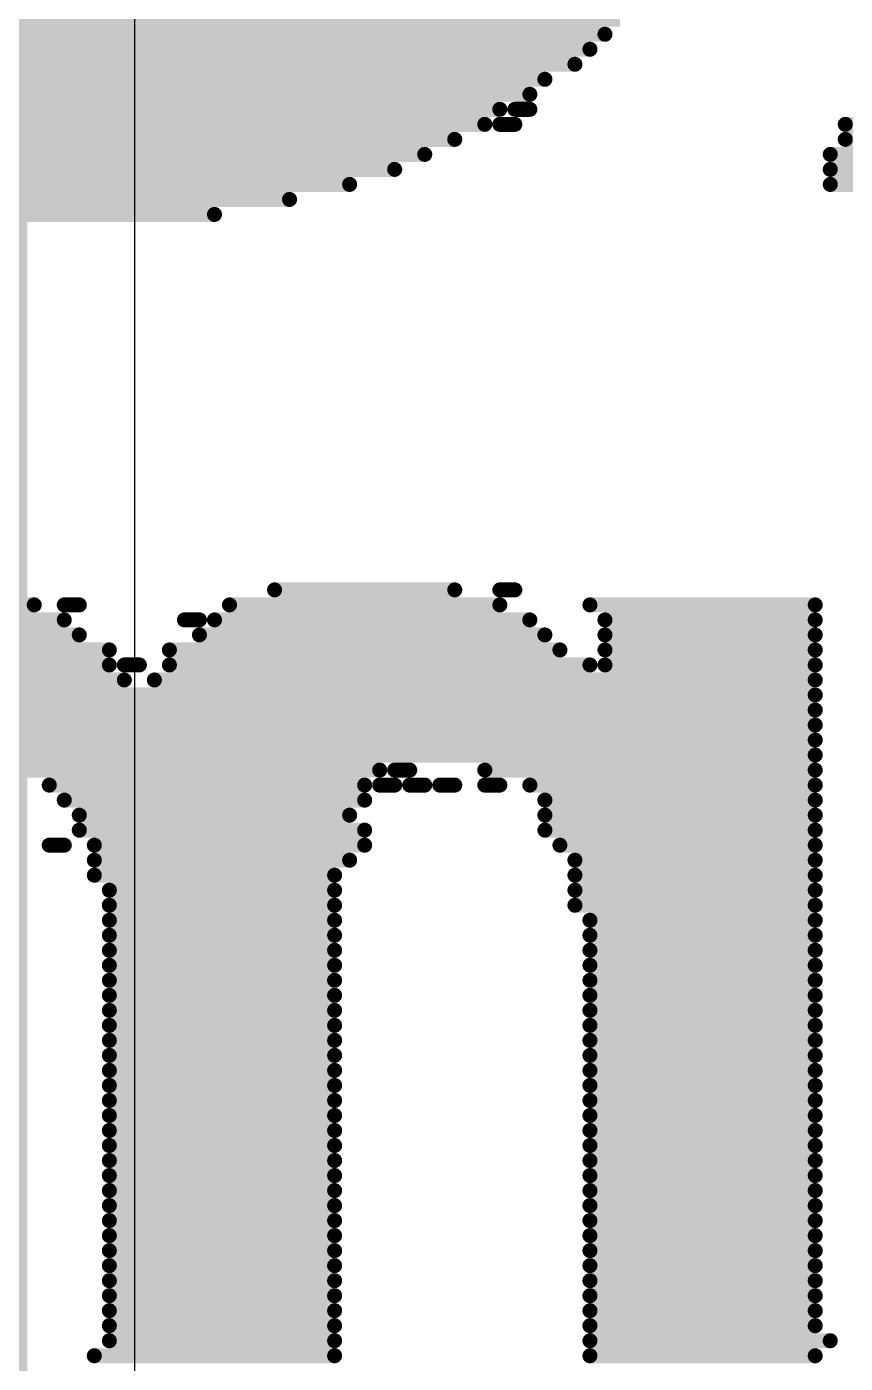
# Model space of a CAD drawing. Header units: inches. Extents: x -5 to 433, y -20 to 71.
# Drawn here: x 13.969 to 15.353, y 50.057 to 52.318 of the extents above; entities that cross this region are included whole.
import ezdxf

# ---------------------------------------------------------------- set-up
doc = ezdxf.new("R2010")
doc.units = ezdxf.units.IN
doc.layers.add('Bottom Overlay', color=54, linetype='Continuous')
doc.layers.add('Top Layer', color=1, linetype='Continuous')

msp = doc.modelspace()

# ---------------------------------------------------------------- hatches: boundary and pattern name
at = {"layer": 'Top Layer'}
msp.add_hatch(color=1, dxfattribs=at).paths.add_polyline_path([(8.89, -10.9982), (13.97, -10.9982), (13.97, 57.1754), (8.89, 57.1754)])

# ---------------------------------------------------------------- linework, layer by layer
at = {"layer": 'Bottom Overlay'}
for points in [[(13.0162, 52.3304, 0.0254, 0.0254, 0), (14.972, 52.3304, 0.0254, 0.0254, 0)], [(13.0416, 52.305, 0.0254, 0.0254, 0), (14.9466, 52.305, 0.0254, 0.0254, 0)], [(13.067, 52.2796, 0.0254, 0.0254, 0), (14.9212, 52.2796, 0.0254, 0.0254, 0)], [(13.0924, 52.2542, 0.0254, 0.0254, 0), (14.8958, 52.2542, 0.0254, 0.0254, 0)], [(13.1178, 52.2288, 0.0254, 0.0254, 0), (14.845, 52.2288, 0.0254, 0.0254, 0)], [(13.1432, 52.2034, 0.0254, 0.0254, 0), (14.8196, 52.2034, 0.0254, 0.0254, 0)], [(13.194, 52.178, 0.0254, 0.0254, 0), (14.7688, 52.178, 0.0254, 0.0254, 0)], [(14.7942, 52.178, 0.0254, 0.0254, 0), (14.8196, 52.178, 0.0254, 0.0254, 0)], [(13.2448, 52.1526, 0.0254, 0.0254, 0), (14.7434, 52.1526, 0.0254, 0.0254, 0)], [(14.7688, 52.1526, 0.0254, 0.0254, 0), (14.7942, 52.1526, 0.0254, 0.0254, 0)], [(15.353, 52.1526, 0.0254, 0.0254, 0), (16.496, 52.1526, 0.0254, 0.0254, 0)], [(13.2956, 52.1272, 0.0254, 0.0254, 0), (14.6926, 52.1272, 0.0254, 0.0254, 0)], [(15.353, 52.1272, 0.0254, 0.0254, 0), (16.5214, 52.1272, 0.0254, 0.0254, 0)], [(13.3464, 52.1018, 0.0254, 0.0254, 0), (14.6418, 52.1018, 0.0254, 0.0254, 0)], [(15.3276, 52.1018, 0.0254, 0.0254, 0), (16.4706, 52.1018, 0.0254, 0.0254, 0)], [(13.3972, 52.0764, 0.0254, 0.0254, 0), (14.591, 52.0764, 0.0254, 0.0254, 0)], [(15.3276, 52.0764, 0.0254, 0.0254, 0), (16.4706, 52.0764, 0.0254, 0.0254, 0)], [(13.4734, 52.051, 0.0254, 0.0254, 0), (14.5148, 52.051, 0.0254, 0.0254, 0)], [(15.3276, 52.051, 0.0254, 0.0254, 0), (16.4452, 52.051, 0.0254, 0.0254, 0)], [(13.5496, 52.0256, 0.0254, 0.0254, 0), (14.4132, 52.0256, 0.0254, 0.0254, 0)], [(13.6766, 52.0002, 0.0254, 0.0254, 0), (14.2862, 52.0002, 0.0254, 0.0254, 0)], [(14.3878, 51.3652, 0.0254, 0.0254, 0), (14.6926, 51.3652, 0.0254, 0.0254, 0)], [(14.7688, 51.3652, 0.0254, 0.0254, 0), (14.7942, 51.3652, 0.0254, 0.0254, 0)], [(13.5242, 51.3398, 0.0254, 0.0254, 0), (13.9814, 51.3398, 0.0254, 0.0254, 0)], [(14.0322, 51.3398, 0.0254, 0.0254, 0), (14.0576, 51.3398, 0.0254, 0.0254, 0)], [(14.3116, 51.3398, 0.0254, 0.0254, 0), (14.7688, 51.3398, 0.0254, 0.0254, 0)], [(14.9212, 51.3398, 0.0254, 0.0254, 0), (15.3022, 51.3398, 0.0254, 0.0254, 0)], [(13.4734, 51.3144, 0.0254, 0.0254, 0), (14.0322, 51.3144, 0.0254, 0.0254, 0)], [(14.2354, 51.3144, 0.0254, 0.0254, 0), (14.2608, 51.3144, 0.0254, 0.0254, 0)], [(14.2862, 51.3144, 0.0254, 0.0254, 0), (14.8196, 51.3144, 0.0254, 0.0254, 0)], [(14.9466, 51.3144, 0.0254, 0.0254, 0), (15.3022, 51.3144, 0.0254, 0.0254, 0)], [(13.448, 51.289, 0.0254, 0.0254, 0), (14.0576, 51.289, 0.0254, 0.0254, 0)], [(14.2608, 51.289, 0.0254, 0.0254, 0), (14.845, 51.289, 0.0254, 0.0254, 0)], [(14.9466, 51.289, 0.0254, 0.0254, 0), (15.3022, 51.289, 0.0254, 0.0254, 0)], [(13.4226, 51.2636, 0.0254, 0.0254, 0), (14.1084, 51.2636, 0.0254, 0.0254, 0)], [(14.21, 51.2636, 0.0254, 0.0254, 0), (14.8704, 51.2636, 0.0254, 0.0254, 0)], [(14.9466, 51.2636, 0.0254, 0.0254, 0), (15.3022, 51.2636, 0.0254, 0.0254, 0)], [(13.3718, 51.2382, 0.0254, 0.0254, 0), (14.1084, 51.2382, 0.0254, 0.0254, 0)], [(14.1338, 51.2382, 0.0254, 0.0254, 0), (14.1592, 51.2382, 0.0254, 0.0254, 0)], [(14.21, 51.2382, 0.0254, 0.0254, 0), (14.9212, 51.2382, 0.0254, 0.0254, 0)], [(14.9466, 51.2382, 0.0254, 0.0254, 0), (15.3022, 51.2382, 0.0254, 0.0254, 0)], [(13.3718, 51.2128, 0.0254, 0.0254, 0), (14.1338, 51.2128, 0.0254, 0.0254, 0)], [(14.1846, 51.2128, 0.0254, 0.0254, 0), (15.3022, 51.2128, 0.0254, 0.0254, 0)], [(13.3464, 51.1874, 0.0254, 0.0254, 0), (15.3022, 51.1874, 0.0254, 0.0254, 0)], [(13.3464, 51.162, 0.0254, 0.0254, 0), (15.3022, 51.162, 0.0254, 0.0254, 0)], [(13.3464, 51.1366, 0.0254, 0.0254, 0), (15.3022, 51.1366, 0.0254, 0.0254, 0)], [(13.321, 51.1112, 0.0254, 0.0254, 0), (15.3022, 51.1112, 0.0254, 0.0254, 0)], [(13.321, 51.0858, 0.0254, 0.0254, 0), (15.3022, 51.0858, 0.0254, 0.0254, 0)], [(13.956, 51.0604, 0.0254, 0.0254, 0), (14.5656, 51.0604, 0.0254, 0.0254, 0)], [(14.591, 51.0604, 0.0254, 0.0254, 0), (14.6164, 51.0604, 0.0254, 0.0254, 0)], [(14.7434, 51.0604, 0.0254, 0.0254, 0), (15.3022, 51.0604, 0.0254, 0.0254, 0)], [(14.0068, 51.035, 0.0254, 0.0254, 0), (14.5402, 51.035, 0.0254, 0.0254, 0)], [(14.5656, 51.035, 0.0254, 0.0254, 0), (14.591, 51.035, 0.0254, 0.0254, 0)], [(14.6164, 51.035, 0.0254, 0.0254, 0), (14.6418, 51.035, 0.0254, 0.0254, 0)], [(14.6672, 51.035, 0.0254, 0.0254, 0), (14.6926, 51.035, 0.0254, 0.0254, 0)], [(14.7434, 51.035, 0.0254, 0.0254, 0), (14.7688, 51.035, 0.0254, 0.0254, 0)], [(14.8196, 51.035, 0.0254, 0.0254, 0), (15.3022, 51.035, 0.0254, 0.0254, 0)], [(14.0322, 51.0096, 0.0254, 0.0254, 0), (14.5402, 51.0096, 0.0254, 0.0254, 0)], [(14.845, 51.0096, 0.0254, 0.0254, 0), (15.3022, 51.0096, 0.0254, 0.0254, 0)], [(14.0576, 50.9842, 0.0254, 0.0254, 0), (14.5148, 50.9842, 0.0254, 0.0254, 0)], [(14.845, 50.9842, 0.0254, 0.0254, 0), (15.3022, 50.9842, 0.0254, 0.0254, 0)], [(14.0576, 50.9588, 0.0254, 0.0254, 0), (14.5402, 50.9588, 0.0254, 0.0254, 0)], [(14.845, 50.9588, 0.0254, 0.0254, 0), (15.3022, 50.9588, 0.0254, 0.0254, 0)], [(14.0068, 50.9334, 0.0254, 0.0254, 0), (14.0322, 50.9334, 0.0254, 0.0254, 0)], [(14.083, 50.9334, 0.0254, 0.0254, 0), (14.5402, 50.9334, 0.0254, 0.0254, 0)], [(14.8704, 50.9334, 0.0254, 0.0254, 0), (15.3022, 50.9334, 0.0254, 0.0254, 0)], [(14.083, 50.908, 0.0254, 0.0254, 0), (14.5148, 50.908, 0.0254, 0.0254, 0)], [(14.8958, 50.908, 0.0254, 0.0254, 0), (15.3022, 50.908, 0.0254, 0.0254, 0)], [(14.083, 50.8826, 0.0254, 0.0254, 0), (14.4894, 50.8826, 0.0254, 0.0254, 0)], [(14.8958, 50.8826, 0.0254, 0.0254, 0), (15.3022, 50.8826, 0.0254, 0.0254, 0)], [(14.1084, 50.8572, 0.0254, 0.0254, 0), (14.4894, 50.8572, 0.0254, 0.0254, 0)], [(14.8958, 50.8572, 0.0254, 0.0254, 0), (15.3022, 50.8572, 0.0254, 0.0254, 0)], [(14.1084, 50.8318, 0.0254, 0.0254, 0), (14.4894, 50.8318, 0.0254, 0.0254, 0)], [(14.8958, 50.8318, 0.0254, 0.0254, 0), (15.3022, 50.8318, 0.0254, 0.0254, 0)], [(14.1084, 50.8064, 0.0254, 0.0254, 0), (14.4894, 50.8064, 0.0254, 0.0254, 0)], [(14.9212, 50.8064, 0.0254, 0.0254, 0), (15.3022, 50.8064, 0.0254, 0.0254, 0)], [(14.1084, 50.781, 0.0254, 0.0254, 0), (14.4894, 50.781, 0.0254, 0.0254, 0)], [(14.9212, 50.781, 0.0254, 0.0254, 0), (15.3022, 50.781, 0.0254, 0.0254, 0)], [(14.1084, 50.7556, 0.0254, 0.0254, 0), (14.4894, 50.7556, 0.0254, 0.0254, 0)], [(14.9212, 50.7556, 0.0254, 0.0254, 0), (15.3022, 50.7556, 0.0254, 0.0254, 0)], [(14.1084, 50.7302, 0.0254, 0.0254, 0), (14.4894, 50.7302, 0.0254, 0.0254, 0)], [(14.9212, 50.7302, 0.0254, 0.0254, 0), (15.3022, 50.7302, 0.0254, 0.0254, 0)], [(14.1084, 50.7048, 0.0254, 0.0254, 0), (14.4894, 50.7048, 0.0254, 0.0254, 0)], [(14.9212, 50.7048, 0.0254, 0.0254, 0), (15.3022, 50.7048, 0.0254, 0.0254, 0)], [(14.1084, 50.6794, 0.0254, 0.0254, 0), (14.4894, 50.6794, 0.0254, 0.0254, 0)], [(14.9212, 50.6794, 0.0254, 0.0254, 0), (15.3022, 50.6794, 0.0254, 0.0254, 0)], [(14.1084, 50.654, 0.0254, 0.0254, 0), (14.4894, 50.654, 0.0254, 0.0254, 0)], [(14.9212, 50.654, 0.0254, 0.0254, 0), (15.3022, 50.654, 0.0254, 0.0254, 0)], [(14.1084, 50.6286, 0.0254, 0.0254, 0), (14.4894, 50.6286, 0.0254, 0.0254, 0)], [(14.9212, 50.6286, 0.0254, 0.0254, 0), (15.3022, 50.6286, 0.0254, 0.0254, 0)], [(14.1084, 50.6032, 0.0254, 0.0254, 0), (14.4894, 50.6032, 0.0254, 0.0254, 0)], [(14.9212, 50.6032, 0.0254, 0.0254, 0), (15.3022, 50.6032, 0.0254, 0.0254, 0)], [(14.1084, 50.5778, 0.0254, 0.0254, 0), (14.4894, 50.5778, 0.0254, 0.0254, 0)], [(14.9212, 50.5778, 0.0254, 0.0254, 0), (15.3022, 50.5778, 0.0254, 0.0254, 0)], [(14.1084, 50.5524, 0.0254, 0.0254, 0), (14.4894, 50.5524, 0.0254, 0.0254, 0)], [(14.9212, 50.5524, 0.0254, 0.0254, 0), (15.3022, 50.5524, 0.0254, 0.0254, 0)], [(14.1084, 50.527, 0.0254, 0.0254, 0), (14.4894, 50.527, 0.0254, 0.0254, 0)], [(14.9212, 50.527, 0.0254, 0.0254, 0), (15.3022, 50.527, 0.0254, 0.0254, 0)], [(14.1084, 50.5016, 0.0254, 0.0254, 0), (14.4894, 50.5016, 0.0254, 0.0254, 0)], [(14.9212, 50.5016, 0.0254, 0.0254, 0), (15.3022, 50.5016, 0.0254, 0.0254, 0)], [(14.1084, 50.4762, 0.0254, 0.0254, 0), (14.4894, 50.4762, 0.0254, 0.0254, 0)], [(14.9212, 50.4762, 0.0254, 0.0254, 0), (15.3022, 50.4762, 0.0254, 0.0254, 0)], [(14.1084, 50.4508, 0.0254, 0.0254, 0), (14.4894, 50.4508, 0.0254, 0.0254, 0)], [(14.9212, 50.4508, 0.0254, 0.0254, 0), (15.3022, 50.4508, 0.0254, 0.0254, 0)], [(14.1084, 50.4254, 0.0254, 0.0254, 0), (14.4894, 50.4254, 0.0254, 0.0254, 0)], [(14.9212, 50.4254, 0.0254, 0.0254, 0), (15.3022, 50.4254, 0.0254, 0.0254, 0)], [(14.1084, 50.4, 0.0254, 0.0254, 0), (14.4894, 50.4, 0.0254, 0.0254, 0)], [(14.9212, 50.4, 0.0254, 0.0254, 0), (15.3022, 50.4, 0.0254, 0.0254, 0)], [(14.1084, 50.3746, 0.0254, 0.0254, 0), (14.4894, 50.3746, 0.0254, 0.0254, 0)], [(14.9212, 50.3746, 0.0254, 0.0254, 0), (15.3022, 50.3746, 0.0254, 0.0254, 0)], [(14.1084, 50.3492, 0.0254, 0.0254, 0), (14.4894, 50.3492, 0.0254, 0.0254, 0)], [(14.9212, 50.3492, 0.0254, 0.0254, 0), (15.3022, 50.3492, 0.0254, 0.0254, 0)], [(14.1084, 50.3238, 0.0254, 0.0254, 0), (14.4894, 50.3238, 0.0254, 0.0254, 0)], [(14.9212, 50.3238, 0.0254, 0.0254, 0), (15.3022, 50.3238, 0.0254, 0.0254, 0)], [(14.1084, 50.2984, 0.0254, 0.0254, 0), (14.4894, 50.2984, 0.0254, 0.0254, 0)], [(14.9212, 50.2984, 0.0254, 0.0254, 0), (15.3022, 50.2984, 0.0254, 0.0254, 0)], [(14.1084, 50.273, 0.0254, 0.0254, 0), (14.4894, 50.273, 0.0254, 0.0254, 0)], [(14.9212, 50.273, 0.0254, 0.0254, 0), (15.3022, 50.273, 0.0254, 0.0254, 0)], [(14.1084, 50.2476, 0.0254, 0.0254, 0), (14.4894, 50.2476, 0.0254, 0.0254, 0)], [(14.9212, 50.2476, 0.0254, 0.0254, 0), (15.3022, 50.2476, 0.0254, 0.0254, 0)], [(14.1084, 50.2222, 0.0254, 0.0254, 0), (14.4894, 50.2222, 0.0254, 0.0254, 0)], [(14.9212, 50.2222, 0.0254, 0.0254, 0), (15.3022, 50.2222, 0.0254, 0.0254, 0)], [(14.1084, 50.1968, 0.0254, 0.0254, 0), (14.4894, 50.1968, 0.0254, 0.0254, 0)], [(14.9212, 50.1968, 0.0254, 0.0254, 0), (15.3022, 50.1968, 0.0254, 0.0254, 0)], [(14.1084, 50.1714, 0.0254, 0.0254, 0), (14.4894, 50.1714, 0.0254, 0.0254, 0)], [(14.9212, 50.1714, 0.0254, 0.0254, 0), (15.3022, 50.1714, 0.0254, 0.0254, 0)], [(14.1084, 50.146, 0.0254, 0.0254, 0), (14.4894, 50.146, 0.0254, 0.0254, 0)], [(14.9212, 50.146, 0.0254, 0.0254, 0), (15.3022, 50.146, 0.0254, 0.0254, 0)], [(14.1084, 50.1206, 0.0254, 0.0254, 0), (14.4894, 50.1206, 0.0254, 0.0254, 0)], [(14.9212, 50.1206, 0.0254, 0.0254, 0), (15.3022, 50.1206, 0.0254, 0.0254, 0)], [(14.1084, 50.0952, 0.0254, 0.0254, 0), (14.4894, 50.0952, 0.0254, 0.0254, 0)], [(14.9212, 50.0952, 0.0254, 0.0254, 0), (15.3276, 50.0952, 0.0254, 0.0254, 0)], [(14.083, 50.0698, 0.0254, 0.0254, 0), (14.4894, 50.0698, 0.0254, 0.0254, 0)], [(14.9212, 50.0698, 0.0254, 0.0254, 0), (15.3022, 50.0698, 0.0254, 0.0254, 0)]]:
    msp.add_lwpolyline(points, format="xyseb", dxfattribs=at)
for points in [[(14.9403, 52.305, 0.0127, 0.0127, 1), (14.953, 52.305, 0.0127, 0.0127, 1)], [(14.9149, 52.2796, 0.0127, 0.0127, 1), (14.9276, 52.2796, 0.0127, 0.0127, 1)], [(14.8895, 52.2542, 0.0127, 0.0127, 1), (14.9022, 52.2542, 0.0127, 0.0127, 1)], [(14.8387, 52.2288, 0.0127, 0.0127, 1), (14.8514, 52.2288, 0.0127, 0.0127, 1)], [(14.8133, 52.2034, 0.0127, 0.0127, 1), (14.826, 52.2034, 0.0127, 0.0127, 1)], [(14.7625, 52.178, 0.0127, 0.0127, 1), (14.7752, 52.178, 0.0127, 0.0127, 1)], [(14.7879, 52.178, 0.0127, 0.0127, 1), (14.8006, 52.178, 0.0127, 0.0127, 1)], [(14.8133, 52.178, 0.0127, 0.0127, 1), (14.826, 52.178, 0.0127, 0.0127, 1)], [(14.7371, 52.1526, 0.0127, 0.0127, 1), (14.7498, 52.1526, 0.0127, 0.0127, 1)], [(14.7625, 52.1526, 0.0127, 0.0127, 1), (14.7752, 52.1526, 0.0127, 0.0127, 1)], [(14.7879, 52.1526, 0.0127, 0.0127, 1), (14.8006, 52.1526, 0.0127, 0.0127, 1)], [(15.3467, 52.1526, 0.0127, 0.0127, 1), (15.3594, 52.1526, 0.0127, 0.0127, 1)], [(14.6863, 52.1272, 0.0127, 0.0127, 1), (14.699, 52.1272, 0.0127, 0.0127, 1)], [(15.3467, 52.1272, 0.0127, 0.0127, 1), (15.3594, 52.1272, 0.0127, 0.0127, 1)], [(14.6355, 52.1018, 0.0127, 0.0127, 1), (14.6482, 52.1018, 0.0127, 0.0127, 1)], [(15.3213, 52.1018, 0.0127, 0.0127, 1), (15.334, 52.1018, 0.0127, 0.0127, 1)], [(14.5847, 52.0764, 0.0127, 0.0127, 1), (14.5974, 52.0764, 0.0127, 0.0127, 1)], [(15.3213, 52.0764, 0.0127, 0.0127, 1), (15.334, 52.0764, 0.0127, 0.0127, 1)], [(14.5085, 52.051, 0.0127, 0.0127, 1), (14.5212, 52.051, 0.0127, 0.0127, 1)], [(15.3213, 52.051, 0.0127, 0.0127, 1), (15.334, 52.051, 0.0127, 0.0127, 1)], [(14.4069, 52.0256, 0.0127, 0.0127, 1), (14.4196, 52.0256, 0.0127, 0.0127, 1)], [(14.2799, 52.0002, 0.0127, 0.0127, 1), (14.2926, 52.0002, 0.0127, 0.0127, 1)], [(14.3815, 51.3652, 0.0127, 0.0127, 1), (14.3942, 51.3652, 0.0127, 0.0127, 1)], [(14.6863, 51.3652, 0.0127, 0.0127, 1), (14.699, 51.3652, 0.0127, 0.0127, 1)], [(14.7625, 51.3652, 0.0127, 0.0127, 1), (14.7752, 51.3652, 0.0127, 0.0127, 1)], [(14.7879, 51.3652, 0.0127, 0.0127, 1), (14.8006, 51.3652, 0.0127, 0.0127, 1)], [(13.9751, 51.3398, 0.0127, 0.0127, 1), (13.9878, 51.3398, 0.0127, 0.0127, 1)], [(14.0259, 51.3398, 0.0127, 0.0127, 1), (14.0386, 51.3398, 0.0127, 0.0127, 1)], [(14.0513, 51.3398, 0.0127, 0.0127, 1), (14.064, 51.3398, 0.0127, 0.0127, 1)], [(14.3053, 51.3398, 0.0127, 0.0127, 1), (14.318, 51.3398, 0.0127, 0.0127, 1)], [(14.7625, 51.3398, 0.0127, 0.0127, 1), (14.7752, 51.3398, 0.0127, 0.0127, 1)], [(14.9149, 51.3398, 0.0127, 0.0127, 1), (14.9276, 51.3398, 0.0127, 0.0127, 1)], [(15.2959, 51.3398, 0.0127, 0.0127, 1), (15.3086, 51.3398, 0.0127, 0.0127, 1)], [(14.0259, 51.3144, 0.0127, 0.0127, 1), (14.0386, 51.3144, 0.0127, 0.0127, 1)], [(14.2291, 51.3144, 0.0127, 0.0127, 1), (14.2418, 51.3144, 0.0127, 0.0127, 1)], [(14.2545, 51.3144, 0.0127, 0.0127, 1), (14.2672, 51.3144, 0.0127, 0.0127, 1)], [(14.2799, 51.3144, 0.0127, 0.0127, 1), (14.2926, 51.3144, 0.0127, 0.0127, 1)], [(14.8133, 51.3144, 0.0127, 0.0127, 1), (14.826, 51.3144, 0.0127, 0.0127, 1)], [(14.9403, 51.3144, 0.0127, 0.0127, 1), (14.953, 51.3144, 0.0127, 0.0127, 1)], [(15.2959, 51.3144, 0.0127, 0.0127, 1), (15.3086, 51.3144, 0.0127, 0.0127, 1)], [(14.0513, 51.289, 0.0127, 0.0127, 1), (14.064, 51.289, 0.0127, 0.0127, 1)], [(14.2545, 51.289, 0.0127, 0.0127, 1), (14.2672, 51.289, 0.0127, 0.0127, 1)], [(14.8387, 51.289, 0.0127, 0.0127, 1), (14.8514, 51.289, 0.0127, 0.0127, 1)], [(14.9403, 51.289, 0.0127, 0.0127, 1), (14.953, 51.289, 0.0127, 0.0127, 1)], [(15.2959, 51.289, 0.0127, 0.0127, 1), (15.3086, 51.289, 0.0127, 0.0127, 1)], [(14.1021, 51.2636, 0.0127, 0.0127, 1), (14.1148, 51.2636, 0.0127, 0.0127, 1)], [(14.2037, 51.2636, 0.0127, 0.0127, 1), (14.2164, 51.2636, 0.0127, 0.0127, 1)], [(14.8641, 51.2636, 0.0127, 0.0127, 1), (14.8768, 51.2636, 0.0127, 0.0127, 1)], [(14.9403, 51.2636, 0.0127, 0.0127, 1), (14.953, 51.2636, 0.0127, 0.0127, 1)], [(15.2959, 51.2636, 0.0127, 0.0127, 1), (15.3086, 51.2636, 0.0127, 0.0127, 1)], [(14.1021, 51.2382, 0.0127, 0.0127, 1), (14.1148, 51.2382, 0.0127, 0.0127, 1)], [(14.1275, 51.2382, 0.0127, 0.0127, 1), (14.1402, 51.2382, 0.0127, 0.0127, 1)], [(14.1529, 51.2382, 0.0127, 0.0127, 1), (14.1656, 51.2382, 0.0127, 0.0127, 1)], [(14.2037, 51.2382, 0.0127, 0.0127, 1), (14.2164, 51.2382, 0.0127, 0.0127, 1)], [(14.9149, 51.2382, 0.0127, 0.0127, 1), (14.9276, 51.2382, 0.0127, 0.0127, 1)], [(14.9403, 51.2382, 0.0127, 0.0127, 1), (14.953, 51.2382, 0.0127, 0.0127, 1)], [(15.2959, 51.2382, 0.0127, 0.0127, 1), (15.3086, 51.2382, 0.0127, 0.0127, 1)], [(14.1275, 51.2128, 0.0127, 0.0127, 1), (14.1402, 51.2128, 0.0127, 0.0127, 1)], [(14.1783, 51.2128, 0.0127, 0.0127, 1), (14.191, 51.2128, 0.0127, 0.0127, 1)], [(15.2959, 51.2128, 0.0127, 0.0127, 1), (15.3086, 51.2128, 0.0127, 0.0127, 1)], [(15.2959, 51.1874, 0.0127, 0.0127, 1), (15.3086, 51.1874, 0.0127, 0.0127, 1)], [(15.2959, 51.162, 0.0127, 0.0127, 1), (15.3086, 51.162, 0.0127, 0.0127, 1)], [(15.2959, 51.1366, 0.0127, 0.0127, 1), (15.3086, 51.1366, 0.0127, 0.0127, 1)], [(15.2959, 51.1112, 0.0127, 0.0127, 1), (15.3086, 51.1112, 0.0127, 0.0127, 1)], [(15.2959, 51.0858, 0.0127, 0.0127, 1), (15.3086, 51.0858, 0.0127, 0.0127, 1)], [(14.5593, 51.0604, 0.0127, 0.0127, 1), (14.572, 51.0604, 0.0127, 0.0127, 1)], [(14.5847, 51.0604, 0.0127, 0.0127, 1), (14.5974, 51.0604, 0.0127, 0.0127, 1)], [(14.6101, 51.0604, 0.0127, 0.0127, 1), (14.6228, 51.0604, 0.0127, 0.0127, 1)], [(14.7371, 51.0604, 0.0127, 0.0127, 1), (14.7498, 51.0604, 0.0127, 0.0127, 1)], [(15.2959, 51.0604, 0.0127, 0.0127, 1), (15.3086, 51.0604, 0.0127, 0.0127, 1)], [(14.0005, 51.035, 0.0127, 0.0127, 1), (14.0132, 51.035, 0.0127, 0.0127, 1)], [(14.5339, 51.035, 0.0127, 0.0127, 1), (14.5466, 51.035, 0.0127, 0.0127, 1)], [(14.5593, 51.035, 0.0127, 0.0127, 1), (14.572, 51.035, 0.0127, 0.0127, 1)], [(14.5847, 51.035, 0.0127, 0.0127, 1), (14.5974, 51.035, 0.0127, 0.0127, 1)], [(14.6101, 51.035, 0.0127, 0.0127, 1), (14.6228, 51.035, 0.0127, 0.0127, 1)], [(14.6355, 51.035, 0.0127, 0.0127, 1), (14.6482, 51.035, 0.0127, 0.0127, 1)], [(14.6609, 51.035, 0.0127, 0.0127, 1), (14.6736, 51.035, 0.0127, 0.0127, 1)], [(14.6863, 51.035, 0.0127, 0.0127, 1), (14.699, 51.035, 0.0127, 0.0127, 1)], [(14.7371, 51.035, 0.0127, 0.0127, 1), (14.7498, 51.035, 0.0127, 0.0127, 1)], [(14.7625, 51.035, 0.0127, 0.0127, 1), (14.7752, 51.035, 0.0127, 0.0127, 1)], [(14.8133, 51.035, 0.0127, 0.0127, 1), (14.826, 51.035, 0.0127, 0.0127, 1)], [(15.2959, 51.035, 0.0127, 0.0127, 1), (15.3086, 51.035, 0.0127, 0.0127, 1)], [(14.0259, 51.0096, 0.0127, 0.0127, 1), (14.0386, 51.0096, 0.0127, 0.0127, 1)], [(14.5339, 51.0096, 0.0127, 0.0127, 1), (14.5466, 51.0096, 0.0127, 0.0127, 1)], [(14.8387, 51.0096, 0.0127, 0.0127, 1), (14.8514, 51.0096, 0.0127, 0.0127, 1)], [(15.2959, 51.0096, 0.0127, 0.0127, 1), (15.3086, 51.0096, 0.0127, 0.0127, 1)], [(14.0513, 50.9842, 0.0127, 0.0127, 1), (14.064, 50.9842, 0.0127, 0.0127, 1)], [(14.5085, 50.9842, 0.0127, 0.0127, 1), (14.5212, 50.9842, 0.0127, 0.0127, 1)], [(14.8387, 50.9842, 0.0127, 0.0127, 1), (14.8514, 50.9842, 0.0127, 0.0127, 1)], [(15.2959, 50.9842, 0.0127, 0.0127, 1), (15.3086, 50.9842, 0.0127, 0.0127, 1)], [(14.0513, 50.9588, 0.0127, 0.0127, 1), (14.064, 50.9588, 0.0127, 0.0127, 1)], [(14.5339, 50.9588, 0.0127, 0.0127, 1), (14.5466, 50.9588, 0.0127, 0.0127, 1)], [(14.8387, 50.9588, 0.0127, 0.0127, 1), (14.8514, 50.9588, 0.0127, 0.0127, 1)], [(15.2959, 50.9588, 0.0127, 0.0127, 1), (15.3086, 50.9588, 0.0127, 0.0127, 1)], [(14.0005, 50.9334, 0.0127, 0.0127, 1), (14.0132, 50.9334, 0.0127, 0.0127, 1)], [(14.0259, 50.9334, 0.0127, 0.0127, 1), (14.0386, 50.9334, 0.0127, 0.0127, 1)], [(14.0767, 50.9334, 0.0127, 0.0127, 1), (14.0894, 50.9334, 0.0127, 0.0127, 1)], [(14.5339, 50.9334, 0.0127, 0.0127, 1), (14.5466, 50.9334, 0.0127, 0.0127, 1)], [(14.8641, 50.9334, 0.0127, 0.0127, 1), (14.8768, 50.9334, 0.0127, 0.0127, 1)], [(15.2959, 50.9334, 0.0127, 0.0127, 1), (15.3086, 50.9334, 0.0127, 0.0127, 1)], [(14.0767, 50.908, 0.0127, 0.0127, 1), (14.0894, 50.908, 0.0127, 0.0127, 1)], [(14.5085, 50.908, 0.0127, 0.0127, 1), (14.5212, 50.908, 0.0127, 0.0127, 1)], [(14.8895, 50.908, 0.0127, 0.0127, 1), (14.9022, 50.908, 0.0127, 0.0127, 1)], [(15.2959, 50.908, 0.0127, 0.0127, 1), (15.3086, 50.908, 0.0127, 0.0127, 1)], [(14.0767, 50.8826, 0.0127, 0.0127, 1), (14.0894, 50.8826, 0.0127, 0.0127, 1)], [(14.4831, 50.8826, 0.0127, 0.0127, 1), (14.4958, 50.8826, 0.0127, 0.0127, 1)], [(14.8895, 50.8826, 0.0127, 0.0127, 1), (14.9022, 50.8826, 0.0127, 0.0127, 1)], [(15.2959, 50.8826, 0.0127, 0.0127, 1), (15.3086, 50.8826, 0.0127, 0.0127, 1)], [(14.1021, 50.8572, 0.0127, 0.0127, 1), (14.1148, 50.8572, 0.0127, 0.0127, 1)], [(14.4831, 50.8572, 0.0127, 0.0127, 1), (14.4958, 50.8572, 0.0127, 0.0127, 1)], [(14.8895, 50.8572, 0.0127, 0.0127, 1), (14.9022, 50.8572, 0.0127, 0.0127, 1)], [(15.2959, 50.8572, 0.0127, 0.0127, 1), (15.3086, 50.8572, 0.0127, 0.0127, 1)], [(14.1021, 50.8318, 0.0127, 0.0127, 1), (14.1148, 50.8318, 0.0127, 0.0127, 1)], [(14.4831, 50.8318, 0.0127, 0.0127, 1), (14.4958, 50.8318, 0.0127, 0.0127, 1)], [(14.8895, 50.8318, 0.0127, 0.0127, 1), (14.9022, 50.8318, 0.0127, 0.0127, 1)], [(15.2959, 50.8318, 0.0127, 0.0127, 1), (15.3086, 50.8318, 0.0127, 0.0127, 1)], [(14.1021, 50.8064, 0.0127, 0.0127, 1), (14.1148, 50.8064, 0.0127, 0.0127, 1)], [(14.4831, 50.8064, 0.0127, 0.0127, 1), (14.4958, 50.8064, 0.0127, 0.0127, 1)], [(14.9149, 50.8064, 0.0127, 0.0127, 1), (14.9276, 50.8064, 0.0127, 0.0127, 1)], [(15.2959, 50.8064, 0.0127, 0.0127, 1), (15.3086, 50.8064, 0.0127, 0.0127, 1)], [(14.1021, 50.781, 0.0127, 0.0127, 1), (14.1148, 50.781, 0.0127, 0.0127, 1)], [(14.4831, 50.781, 0.0127, 0.0127, 1), (14.4958, 50.781, 0.0127, 0.0127, 1)], [(14.9149, 50.781, 0.0127, 0.0127, 1), (14.9276, 50.781, 0.0127, 0.0127, 1)], [(15.2959, 50.781, 0.0127, 0.0127, 1), (15.3086, 50.781, 0.0127, 0.0127, 1)], [(14.1021, 50.7556, 0.0127, 0.0127, 1), (14.1148, 50.7556, 0.0127, 0.0127, 1)], [(14.4831, 50.7556, 0.0127, 0.0127, 1), (14.4958, 50.7556, 0.0127, 0.0127, 1)], [(14.9149, 50.7556, 0.0127, 0.0127, 1), (14.9276, 50.7556, 0.0127, 0.0127, 1)], [(15.2959, 50.7556, 0.0127, 0.0127, 1), (15.3086, 50.7556, 0.0127, 0.0127, 1)], [(14.1021, 50.7302, 0.0127, 0.0127, 1), (14.1148, 50.7302, 0.0127, 0.0127, 1)], [(14.4831, 50.7302, 0.0127, 0.0127, 1), (14.4958, 50.7302, 0.0127, 0.0127, 1)], [(14.9149, 50.7302, 0.0127, 0.0127, 1), (14.9276, 50.7302, 0.0127, 0.0127, 1)], [(15.2959, 50.7302, 0.0127, 0.0127, 1), (15.3086, 50.7302, 0.0127, 0.0127, 1)], [(14.1021, 50.7048, 0.0127, 0.0127, 1), (14.1148, 50.7048, 0.0127, 0.0127, 1)], [(14.4831, 50.7048, 0.0127, 0.0127, 1), (14.4958, 50.7048, 0.0127, 0.0127, 1)], [(14.9149, 50.7048, 0.0127, 0.0127, 1), (14.9276, 50.7048, 0.0127, 0.0127, 1)], [(15.2959, 50.7048, 0.0127, 0.0127, 1), (15.3086, 50.7048, 0.0127, 0.0127, 1)], [(14.1021, 50.6794, 0.0127, 0.0127, 1), (14.1148, 50.6794, 0.0127, 0.0127, 1)], [(14.4831, 50.6794, 0.0127, 0.0127, 1), (14.4958, 50.6794, 0.0127, 0.0127, 1)], [(14.9149, 50.6794, 0.0127, 0.0127, 1), (14.9276, 50.6794, 0.0127, 0.0127, 1)], [(15.2959, 50.6794, 0.0127, 0.0127, 1), (15.3086, 50.6794, 0.0127, 0.0127, 1)], [(14.1021, 50.654, 0.0127, 0.0127, 1), (14.1148, 50.654, 0.0127, 0.0127, 1)], [(14.4831, 50.654, 0.0127, 0.0127, 1), (14.4958, 50.654, 0.0127, 0.0127, 1)], [(14.9149, 50.654, 0.0127, 0.0127, 1), (14.9276, 50.654, 0.0127, 0.0127, 1)], [(15.2959, 50.654, 0.0127, 0.0127, 1), (15.3086, 50.654, 0.0127, 0.0127, 1)], [(14.1021, 50.6286, 0.0127, 0.0127, 1), (14.1148, 50.6286, 0.0127, 0.0127, 1)], [(14.4831, 50.6286, 0.0127, 0.0127, 1), (14.4958, 50.6286, 0.0127, 0.0127, 1)], [(14.9149, 50.6286, 0.0127, 0.0127, 1), (14.9276, 50.6286, 0.0127, 0.0127, 1)], [(15.2959, 50.6286, 0.0127, 0.0127, 1), (15.3086, 50.6286, 0.0127, 0.0127, 1)], [(14.1021, 50.6032, 0.0127, 0.0127, 1), (14.1148, 50.6032, 0.0127, 0.0127, 1)], [(14.4831, 50.6032, 0.0127, 0.0127, 1), (14.4958, 50.6032, 0.0127, 0.0127, 1)], [(14.9149, 50.6032, 0.0127, 0.0127, 1), (14.9276, 50.6032, 0.0127, 0.0127, 1)], [(15.2959, 50.6032, 0.0127, 0.0127, 1), (15.3086, 50.6032, 0.0127, 0.0127, 1)], [(14.1021, 50.5778, 0.0127, 0.0127, 1), (14.1148, 50.5778, 0.0127, 0.0127, 1)], [(14.4831, 50.5778, 0.0127, 0.0127, 1), (14.4958, 50.5778, 0.0127, 0.0127, 1)], [(14.9149, 50.5778, 0.0127, 0.0127, 1), (14.9276, 50.5778, 0.0127, 0.0127, 1)], [(15.2959, 50.5778, 0.0127, 0.0127, 1), (15.3086, 50.5778, 0.0127, 0.0127, 1)], [(14.1021, 50.5524, 0.0127, 0.0127, 1), (14.1148, 50.5524, 0.0127, 0.0127, 1)], [(14.4831, 50.5524, 0.0127, 0.0127, 1), (14.4958, 50.5524, 0.0127, 0.0127, 1)], [(14.9149, 50.5524, 0.0127, 0.0127, 1), (14.9276, 50.5524, 0.0127, 0.0127, 1)], [(15.2959, 50.5524, 0.0127, 0.0127, 1), (15.3086, 50.5524, 0.0127, 0.0127, 1)], [(14.1021, 50.527, 0.0127, 0.0127, 1), (14.1148, 50.527, 0.0127, 0.0127, 1)], [(14.4831, 50.527, 0.0127, 0.0127, 1), (14.4958, 50.527, 0.0127, 0.0127, 1)], [(14.9149, 50.527, 0.0127, 0.0127, 1), (14.9276, 50.527, 0.0127, 0.0127, 1)], [(15.2959, 50.527, 0.0127, 0.0127, 1), (15.3086, 50.527, 0.0127, 0.0127, 1)], [(14.1021, 50.5016, 0.0127, 0.0127, 1), (14.1148, 50.5016, 0.0127, 0.0127, 1)], [(14.4831, 50.5016, 0.0127, 0.0127, 1), (14.4958, 50.5016, 0.0127, 0.0127, 1)], [(14.9149, 50.5016, 0.0127, 0.0127, 1), (14.9276, 50.5016, 0.0127, 0.0127, 1)], [(15.2959, 50.5016, 0.0127, 0.0127, 1), (15.3086, 50.5016, 0.0127, 0.0127, 1)], [(14.1021, 50.4762, 0.0127, 0.0127, 1), (14.1148, 50.4762, 0.0127, 0.0127, 1)], [(14.4831, 50.4762, 0.0127, 0.0127, 1), (14.4958, 50.4762, 0.0127, 0.0127, 1)], [(14.9149, 50.4762, 0.0127, 0.0127, 1), (14.9276, 50.4762, 0.0127, 0.0127, 1)], [(15.2959, 50.4762, 0.0127, 0.0127, 1), (15.3086, 50.4762, 0.0127, 0.0127, 1)], [(14.1021, 50.4508, 0.0127, 0.0127, 1), (14.1148, 50.4508, 0.0127, 0.0127, 1)], [(14.4831, 50.4508, 0.0127, 0.0127, 1), (14.4958, 50.4508, 0.0127, 0.0127, 1)], [(14.9149, 50.4508, 0.0127, 0.0127, 1), (14.9276, 50.4508, 0.0127, 0.0127, 1)], [(15.2959, 50.4508, 0.0127, 0.0127, 1), (15.3086, 50.4508, 0.0127, 0.0127, 1)], [(14.1021, 50.4254, 0.0127, 0.0127, 1), (14.1148, 50.4254, 0.0127, 0.0127, 1)], [(14.4831, 50.4254, 0.0127, 0.0127, 1), (14.4958, 50.4254, 0.0127, 0.0127, 1)], [(14.9149, 50.4254, 0.0127, 0.0127, 1), (14.9276, 50.4254, 0.0127, 0.0127, 1)], [(15.2959, 50.4254, 0.0127, 0.0127, 1), (15.3086, 50.4254, 0.0127, 0.0127, 1)], [(14.1021, 50.4, 0.0127, 0.0127, 1), (14.1148, 50.4, 0.0127, 0.0127, 1)], [(14.4831, 50.4, 0.0127, 0.0127, 1), (14.4958, 50.4, 0.0127, 0.0127, 1)], [(14.9149, 50.4, 0.0127, 0.0127, 1), (14.9276, 50.4, 0.0127, 0.0127, 1)], [(15.2959, 50.4, 0.0127, 0.0127, 1), (15.3086, 50.4, 0.0127, 0.0127, 1)], [(14.1021, 50.3746, 0.0127, 0.0127, 1), (14.1148, 50.3746, 0.0127, 0.0127, 1)], [(14.4831, 50.3746, 0.0127, 0.0127, 1), (14.4958, 50.3746, 0.0127, 0.0127, 1)], [(14.9149, 50.3746, 0.0127, 0.0127, 1), (14.9276, 50.3746, 0.0127, 0.0127, 1)], [(15.2959, 50.3746, 0.0127, 0.0127, 1), (15.3086, 50.3746, 0.0127, 0.0127, 1)], [(14.1021, 50.3492, 0.0127, 0.0127, 1), (14.1148, 50.3492, 0.0127, 0.0127, 1)], [(14.4831, 50.3492, 0.0127, 0.0127, 1), (14.4958, 50.3492, 0.0127, 0.0127, 1)], [(14.9149, 50.3492, 0.0127, 0.0127, 1), (14.9276, 50.3492, 0.0127, 0.0127, 1)], [(15.2959, 50.3492, 0.0127, 0.0127, 1), (15.3086, 50.3492, 0.0127, 0.0127, 1)], [(14.1021, 50.3238, 0.0127, 0.0127, 1), (14.1148, 50.3238, 0.0127, 0.0127, 1)], [(14.4831, 50.3238, 0.0127, 0.0127, 1), (14.4958, 50.3238, 0.0127, 0.0127, 1)], [(14.9149, 50.3238, 0.0127, 0.0127, 1), (14.9276, 50.3238, 0.0127, 0.0127, 1)], [(15.2959, 50.3238, 0.0127, 0.0127, 1), (15.3086, 50.3238, 0.0127, 0.0127, 1)], [(14.1021, 50.2984, 0.0127, 0.0127, 1), (14.1148, 50.2984, 0.0127, 0.0127, 1)], [(14.4831, 50.2984, 0.0127, 0.0127, 1), (14.4958, 50.2984, 0.0127, 0.0127, 1)], [(14.9149, 50.2984, 0.0127, 0.0127, 1), (14.9276, 50.2984, 0.0127, 0.0127, 1)], [(15.2959, 50.2984, 0.0127, 0.0127, 1), (15.3086, 50.2984, 0.0127, 0.0127, 1)], [(14.1021, 50.273, 0.0127, 0.0127, 1), (14.1148, 50.273, 0.0127, 0.0127, 1)], [(14.4831, 50.273, 0.0127, 0.0127, 1), (14.4958, 50.273, 0.0127, 0.0127, 1)], [(14.9149, 50.273, 0.0127, 0.0127, 1), (14.9276, 50.273, 0.0127, 0.0127, 1)], [(15.2959, 50.273, 0.0127, 0.0127, 1), (15.3086, 50.273, 0.0127, 0.0127, 1)], [(14.1021, 50.2476, 0.0127, 0.0127, 1), (14.1148, 50.2476, 0.0127, 0.0127, 1)], [(14.4831, 50.2476, 0.0127, 0.0127, 1), (14.4958, 50.2476, 0.0127, 0.0127, 1)], [(14.9149, 50.2476, 0.0127, 0.0127, 1), (14.9276, 50.2476, 0.0127, 0.0127, 1)], [(15.2959, 50.2476, 0.0127, 0.0127, 1), (15.3086, 50.2476, 0.0127, 0.0127, 1)], [(14.1021, 50.2222, 0.0127, 0.0127, 1), (14.1148, 50.2222, 0.0127, 0.0127, 1)], [(14.4831, 50.2222, 0.0127, 0.0127, 1), (14.4958, 50.2222, 0.0127, 0.0127, 1)], [(14.9149, 50.2222, 0.0127, 0.0127, 1), (14.9276, 50.2222, 0.0127, 0.0127, 1)], [(15.2959, 50.2222, 0.0127, 0.0127, 1), (15.3086, 50.2222, 0.0127, 0.0127, 1)], [(14.1021, 50.1968, 0.0127, 0.0127, 1), (14.1148, 50.1968, 0.0127, 0.0127, 1)], [(14.4831, 50.1968, 0.0127, 0.0127, 1), (14.4958, 50.1968, 0.0127, 0.0127, 1)], [(14.9149, 50.1968, 0.0127, 0.0127, 1), (14.9276, 50.1968, 0.0127, 0.0127, 1)], [(15.2959, 50.1968, 0.0127, 0.0127, 1), (15.3086, 50.1968, 0.0127, 0.0127, 1)], [(14.1021, 50.1714, 0.0127, 0.0127, 1), (14.1148, 50.1714, 0.0127, 0.0127, 1)], [(14.4831, 50.1714, 0.0127, 0.0127, 1), (14.4958, 50.1714, 0.0127, 0.0127, 1)], [(14.9149, 50.1714, 0.0127, 0.0127, 1), (14.9276, 50.1714, 0.0127, 0.0127, 1)], [(15.2959, 50.1714, 0.0127, 0.0127, 1), (15.3086, 50.1714, 0.0127, 0.0127, 1)], [(14.1021, 50.146, 0.0127, 0.0127, 1), (14.1148, 50.146, 0.0127, 0.0127, 1)], [(14.4831, 50.146, 0.0127, 0.0127, 1), (14.4958, 50.146, 0.0127, 0.0127, 1)], [(14.9149, 50.146, 0.0127, 0.0127, 1), (14.9276, 50.146, 0.0127, 0.0127, 1)], [(15.2959, 50.146, 0.0127, 0.0127, 1), (15.3086, 50.146, 0.0127, 0.0127, 1)], [(14.1021, 50.1206, 0.0127, 0.0127, 1), (14.1148, 50.1206, 0.0127, 0.0127, 1)], [(14.4831, 50.1206, 0.0127, 0.0127, 1), (14.4958, 50.1206, 0.0127, 0.0127, 1)], [(14.9149, 50.1206, 0.0127, 0.0127, 1), (14.9276, 50.1206, 0.0127, 0.0127, 1)], [(15.2959, 50.1206, 0.0127, 0.0127, 1), (15.3086, 50.1206, 0.0127, 0.0127, 1)], [(14.1021, 50.0952, 0.0127, 0.0127, 1), (14.1148, 50.0952, 0.0127, 0.0127, 1)], [(14.4831, 50.0952, 0.0127, 0.0127, 1), (14.4958, 50.0952, 0.0127, 0.0127, 1)], [(14.9149, 50.0952, 0.0127, 0.0127, 1), (14.9276, 50.0952, 0.0127, 0.0127, 1)], [(15.3213, 50.0952, 0.0127, 0.0127, 1), (15.334, 50.0952, 0.0127, 0.0127, 1)], [(14.0767, 50.0698, 0.0127, 0.0127, 1), (14.0894, 50.0698, 0.0127, 0.0127, 1)], [(14.4831, 50.0698, 0.0127, 0.0127, 1), (14.4958, 50.0698, 0.0127, 0.0127, 1)], [(14.9149, 50.0698, 0.0127, 0.0127, 1), (14.9276, 50.0698, 0.0127, 0.0127, 1)], [(15.2959, 50.0698, 0.0127, 0.0127, 1), (15.3086, 50.0698, 0.0127, 0.0127, 1)]]:
    msp.add_lwpolyline(points, format="xyseb", close=True, dxfattribs=at)
at = {"layer": 'Top Layer'}
msp.add_line((14.1513, 10.3329), (14.1513, 56.2067), dxfattribs=at)

doc.saveas('drawing.dxf')
